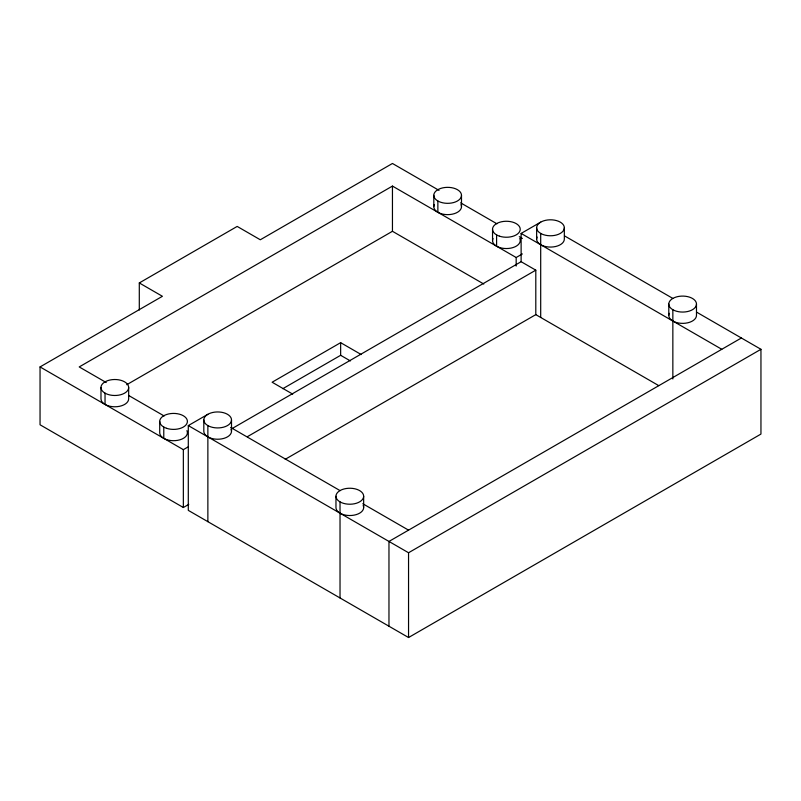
<?xml version="1.0" encoding="UTF-8"?>
<svg xmlns="http://www.w3.org/2000/svg" width="801" height="801" viewBox="0 0 801 801"><rect width="100%" height="100%" fill="white"/><g stroke="black" fill="none" stroke-linecap="round" stroke-linejoin="round"><path stroke-width="1.2" d="M139.294 310.017L139.294 282.943L237.186 226.423L260.305 239.769L392.45 163.474L439.028 190.368M188.756 504.39L183.349 507.514L40.05 424.78L40.05 366.928L162.413 296.29L139.294 282.943M522.362 253.937L516.174 257.511L392.45 186.082L79.209 366.928L106.233 382.538M126.738 384.71L392.45 231.289L483.784 284.025M696.68 312.19L760.95 349.296L760.95 434.072L408.55 637.526L188.295 510.367L188.295 425.591L207.87 414.287M231.639 428.825L521.121 261.697L521.121 233.431L540.695 222.127M361.231 354.553L340.645 342.668L272.12 382.227L292.705 394.122M282.823 388.685L340.645 355.304L350.397 360.931M40.05 366.928L183.349 449.661L188.505 446.688M247.399 436.675L535.799 270.167L535.799 314.633L285.206 459.313M741.376 337.992L388.966 541.446L388.966 626.222M188.295 425.591L408.55 552.75L760.95 349.296M564.605 235.935L672.93 298.473M521.121 233.431L721.791 349.296M460.645 202.843L496.95 223.809M519.268 236.685L522.362 238.468M521.121 261.697L535.799 270.167M535.799 314.633L658.762 385.631M230.698 427.464L340.105 490.633M362.793 503.729L408.55 530.142M128.891 395.614L164.125 415.959M696.48 304.08L696.48 315.384A13.847 7.99 0 0 1 680.83 323.304A13.847 7.99 0 0 1 669.266 313.311M672.85 309.727A13.847 7.99 0 0 0 696.009 306.152A13.847 7.99 0 0 0 679.058 296.36A13.847 7.99 0 0 0 672.85 309.727L672.85 378.963M668.795 304.08L668.795 315.384M564.335 227.784A13.847 7.99 0 0 1 543.569 234.703A13.847 7.99 0 0 1 543.569 220.866A13.847 7.99 0 0 1 564.335 227.784L564.335 239.088A13.847 7.99 0 0 1 548.675 247.008A13.847 7.99 0 0 1 537.111 237.016M540.695 233.431L540.695 317.456M536.64 227.784L536.64 239.088M516.174 257.511L516.174 266.062M496.6 234.903L496.6 246.207M492.545 229.256L492.545 240.55M461.496 195.344A13.847 7.99 0 0 1 440.73 202.263A13.847 7.99 0 0 1 440.73 188.415A13.847 7.99 0 0 1 461.496 195.344L461.496 206.648M437.867 200.991L437.867 212.295M433.812 195.344L433.812 206.648M408.55 552.75L408.55 637.526M392.45 186.082L392.45 231.289M363.654 496.24L363.654 507.534M340.645 342.668L340.645 355.304M340.024 501.887A13.847 7.99 0 0 0 363.183 498.302A13.847 7.99 0 0 0 346.232 488.51A13.847 7.99 0 0 0 340.024 501.887L340.024 597.967M335.969 496.24L335.969 507.534A13.847 7.99 0 0 0 351.619 515.464A13.847 7.99 0 0 0 363.183 505.471M231.509 419.934A13.847 7.99 0 0 1 210.743 426.863A13.847 7.99 0 0 1 210.743 413.016A13.847 7.99 0 0 1 231.509 419.934L231.509 431.238M207.87 425.591L207.87 521.671M203.814 419.934L203.814 431.238A13.847 7.99 0 0 0 219.464 439.168A13.847 7.99 0 0 0 231.028 429.176M183.349 449.661L183.349 507.514M163.774 427.063L163.774 438.357M159.719 421.406L159.719 432.71A13.847 7.99 0 0 0 175.369 440.63A13.847 7.99 0 0 0 186.933 430.638M128.671 387.494A13.847 7.99 0 0 1 107.905 394.422A13.847 7.99 0 0 1 107.905 380.575A13.847 7.99 0 0 1 128.671 387.494L128.671 398.798A13.847 7.99 0 0 1 114.823 406.788A13.847 7.99 0 0 1 100.986 398.798L100.986 387.494M105.041 393.151L105.041 404.455M519.759 238.488A13.847 7.99 0 0 1 506.382 248.55A13.847 7.99 0 0 1 493.015 238.488M461.026 204.575A13.847 7.99 0 0 1 447.649 214.638A13.847 7.99 0 0 1 434.282 204.575M499.464 236.175A13.847 7.99 0 0 0 520.229 229.256A13.847 7.99 0 0 0 499.464 222.328A13.847 7.99 0 0 0 499.464 236.175M166.638 428.325A13.847 7.99 0 0 0 187.404 421.406A13.847 7.99 0 0 0 166.638 414.487A13.847 7.99 0 0 0 166.638 428.325"/></g></svg>
